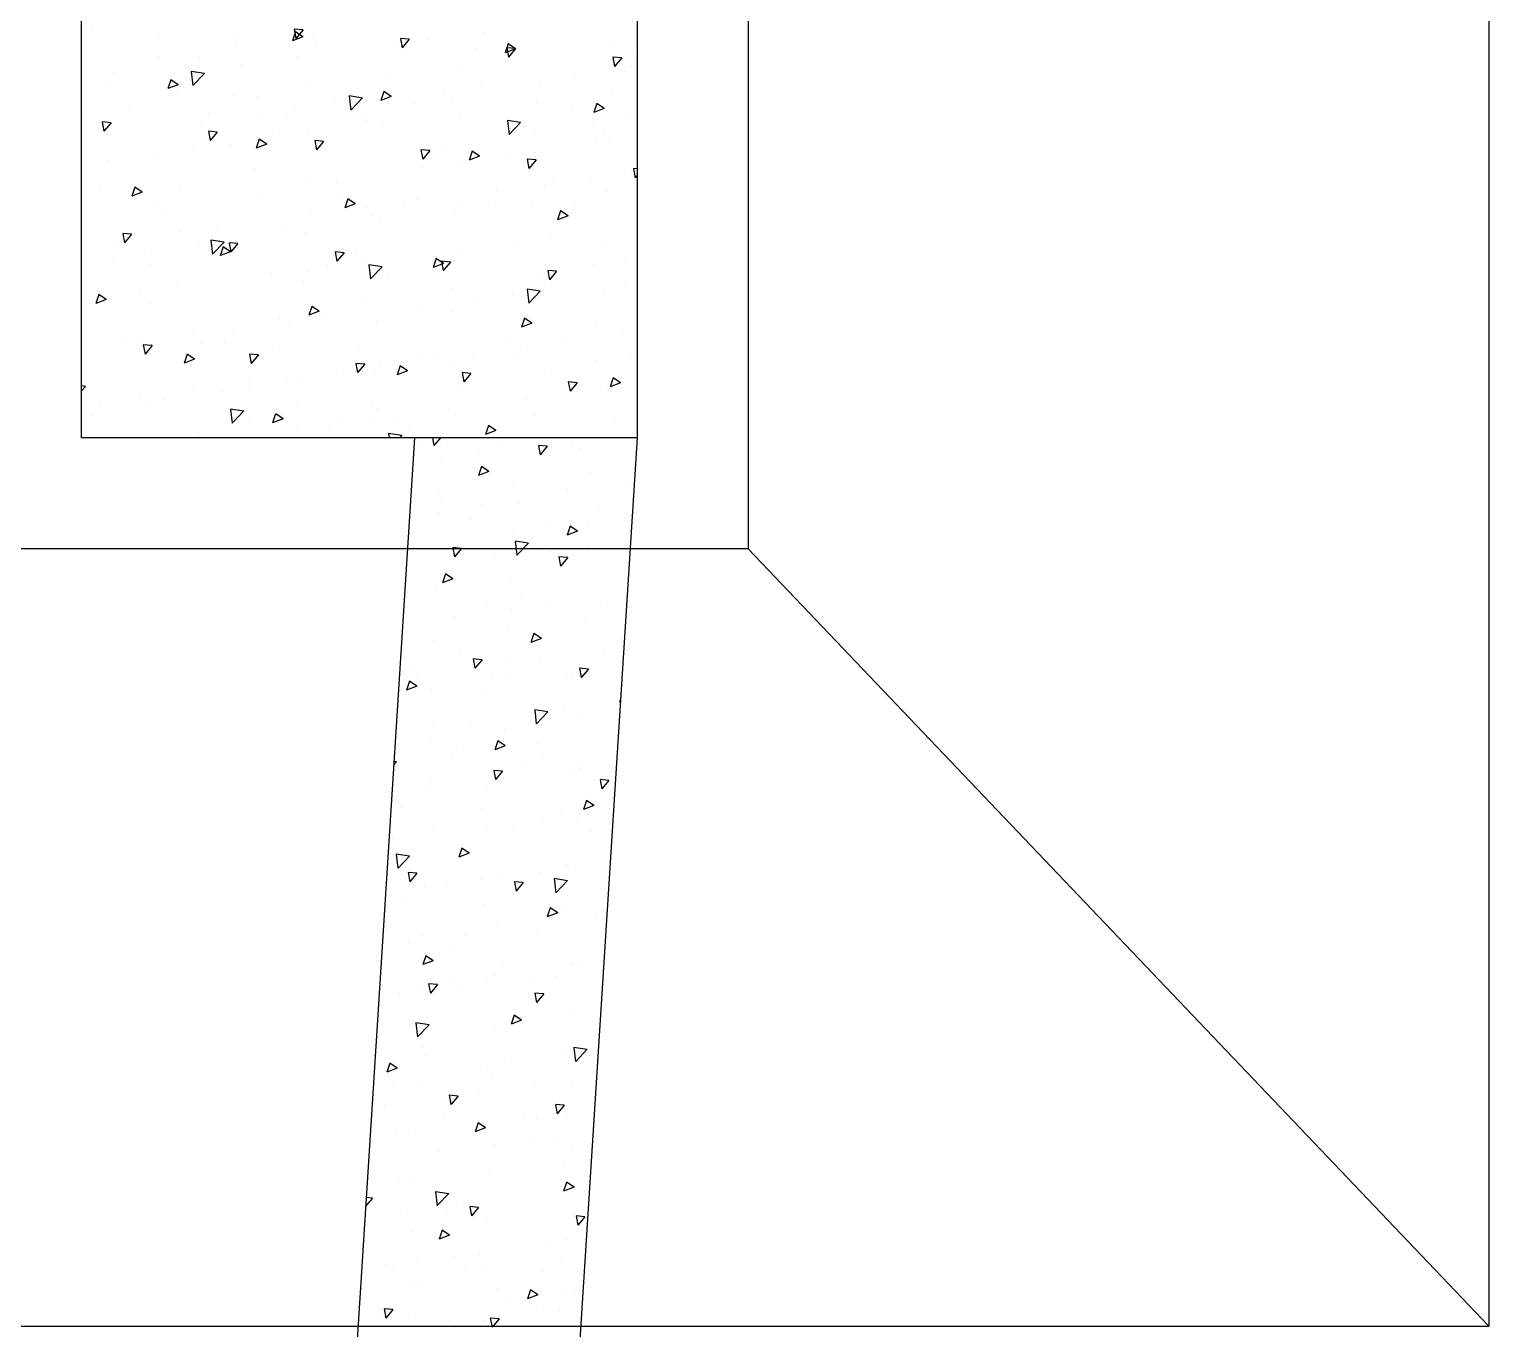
# Model space of a CAD drawing. Header units: millimetres. Extents: x 331487 to 517269, y 198509 to 399936.
# Drawn here: x 442469 to 443454, y 313327 to 314205 of the extents above; entities that cross this region are included whole.
import ezdxf

# ---------------------------------------------------------------- set-up
doc = ezdxf.new("R2010")
doc.units = ezdxf.units.MM
doc.header["$MEASUREMENT"] = 0
doc.layers.add('COLUMN', color=6, linetype='Continuous')
doc.layers.add('FOOTING', color=5, linetype='Continuous')

msp = doc.modelspace()

# ---------------------------------------------------------------- linework, layer by layer
at = {"layer": 'COLUMN'}
for p, q in [((442504.35, 313928.73), (442504.35, 314228.73)), ((442879.35, 314228.73), (442879.35, 313928.73)), ((442879.35, 313928.73), (442504.35, 313928.73)), ((442729.05, 313928.73), (442579.05, 311568.51)), ((442879.35, 313928.73), (442729.35, 311568.51))]:
    msp.add_line(p, q, dxfattribs=at)
at = {"layer": 'COLUMN', "color": 2, "linetype": 'Continuous'}
for p, q in [((442647.88, 314204.58), (442649.04, 314198.31)), ((442653.86, 314204.06), (442647.89, 314204.59)), ((442511.84, 314203.82), (442511.84, 314203.82)), ((442556.52, 314200.79), (442556.52, 314200.79)), ((442609.9, 314198.53), (442609.9, 314198.53)), ((442642.36, 314195.6), (442642.36, 314195.6)), ((442648.7, 314202.73), (442646.67, 314196.68)), ((442653.67, 314199.37), (442646.67, 314196.69)), ((442653.67, 314199.37), (442648.7, 314202.73)), ((442653.86, 314204.06), (442649.04, 314198.32)), ((442659.95, 314200.49), (442659.95, 314200.49)), ((442663.29, 314196.28), (442663.29, 314196.28)), ((442725.59, 314197.79), (442719.61, 314198.31)), ((442719.61, 314198.31), (442720.77, 314192.04)), ((442725.59, 314197.79), (442720.77, 314192.04)), ((442737.66, 314197.57), (442737.66, 314197.57)), ((442775.53, 314202.56), (442775.53, 314202.56)), ((442792.41, 314194.72), (442790.38, 314188.68)), ((442797.39, 314191.36), (442792.41, 314194.72)), ((442556.66, 314185.96), (442556.66, 314185.96)), ((442584.04, 314185.59), (442584.04, 314185.59)), ((442608.01, 314193), (442608.01, 314193)), ((442649.47, 314185.96), (442649.47, 314185.96)), ((442674.5, 314189.26), (442674.5, 314189.26)), ((442716.67, 314194.02), (442716.67, 314194.02)), ((442770.05, 314191.77), (442770.05, 314191.77)), ((442797.39, 314191.36), (442790.39, 314188.68)), ((442797.31, 314191.51), (442791.34, 314192.04)), ((442791.34, 314192.03), (442792.49, 314185.76)), ((442797.31, 314191.51), (442792.49, 314185.77)), ((442812.52, 314188.15), (442812.52, 314188.15)), ((442823.43, 314189.51), (442823.43, 314189.51)), ((442863.03, 314194.55), (442863.03, 314194.55)), ((442869.04, 314185.24), (442863.06, 314185.76)), ((442863.06, 314185.76), (442864.22, 314179.49)), ((442869.04, 314185.24), (442864.22, 314179.49)), ((442876.81, 314187.25), (442876.81, 314187.25)), ((442506.15, 314179.55), (442506.15, 314179.55)), ((442525.72, 314175.58), (442525.72, 314175.58)), ((442578.39, 314176.04), (442579.49, 314166.54)), ((442587.28, 314174.66), (442578.39, 314176.04)), ((442611.6, 314180.98), (442611.6, 314180.98)), ((442760.59, 314180.65), (442760.59, 314180.65)), ((442871.51, 314175.98), (442871.51, 314175.98)), ((442875.29, 314179.72), (442875.29, 314179.72)), ((442523.41, 314169.37), (442523.41, 314169.37)), ((442548.44, 314172.66), (442548.44, 314172.66)), ((442564.67, 314170.47), (442562.65, 314164.43)), ((442569.65, 314167.12), (442562.65, 314164.43)), ((442569.65, 314167.12), (442564.68, 314170.48)), ((442587.33, 314174.7), (442579.54, 314166.59)), ((442658.73, 314167.21), (442658.73, 314167.21)), ((442709.24, 314173.61), (442709.24, 314173.61)), ((442774.26, 314166.42), (442774.26, 314166.42)), ((442813.19, 314165.97), (442813.19, 314165.97)), ((442837.41, 314174.73), (442837.41, 314174.73)), ((442515.54, 314163.39), (442515.54, 314163.39)), ((442568.92, 314161.13), (442568.92, 314161.13)), ((442606.79, 314159.71), (442606.79, 314159.71)), ((442622.31, 314158.88), (442622.31, 314158.88)), ((442675.69, 314156.62), (442675.69, 314156.62)), ((442685.11, 314159.49), (442686.22, 314149.99)), ((442694.01, 314158.11), (442685.11, 314159.48)), ((442694.05, 314158.15), (442686.26, 314150.03)), ((442708.39, 314162.47), (442706.36, 314156.42)), ((442713.36, 314159.11), (442706.36, 314156.42)), ((442713.36, 314159.11), (442708.39, 314162.47)), ((442711.35, 314158.13), (442711.35, 314158.13)), ((442749.23, 314163.12), (442749.23, 314163.12)), ((442754.87, 314155.96), (442754.87, 314155.96)), ((442861.82, 314161.26), (442861.82, 314161.26)), ((442504.94, 314146.26), (442504.94, 314146.26)), ((442536.63, 314149.96), (442536.63, 314149.96)), ((442555.45, 314152.67), (442555.45, 314152.67)), ((442590.01, 314147.7), (442590.01, 314147.7)), ((442623.16, 314146.52), (442623.16, 314146.52)), ((442643.39, 314145.45), (442643.39, 314145.45)), ((442648.2, 314149.82), (442648.2, 314149.82)), ((442696.55, 314145.95), (442696.55, 314145.95)), ((442729.07, 314154.37), (442729.07, 314154.37)), ((442759.37, 314147.36), (442759.37, 314147.36)), ((442782.45, 314152.11), (442782.45, 314152.11)), ((442811.31, 314154.86), (442811.31, 314154.86)), ((442835.83, 314149.86), (442835.83, 314149.86)), ((442852.1, 314154.46), (442850.07, 314148.41)), ((442857.08, 314151.1), (442850.08, 314148.41)), ((442857.08, 314151.1), (442852.1, 314154.46)), ((442524.29, 314141.4), (442518.31, 314141.92)), ((442518.31, 314141.91), (442519.46, 314135.64)), ((442524.29, 314141.4), (442519.46, 314135.65)), ((442585.29, 314141.54), (442585.29, 314141.54)), ((442596.01, 314135.12), (442590.03, 314135.64)), ((442590.03, 314135.64), (442591.19, 314129.37)), ((442638.23, 314135.94), (442638.23, 314135.94)), ((442696.77, 314143.19), (442696.77, 314143.19)), ((442708.03, 314140.32), (442708.03, 314140.32)), ((442750.15, 314140.93), (442750.15, 314140.93)), ((442791.84, 314142.93), (442792.94, 314133.44)), ((442800.73, 314141.55), (442791.84, 314142.93)), ((442800.78, 314141.6), (442792.99, 314133.48)), ((442803.54, 314138.68), (442803.54, 314138.68)), ((442848.98, 314140.27), (442848.98, 314140.27)), ((442856.92, 314136.42), (442856.92, 314136.42)), ((442874.01, 314143.57), (442874.01, 314143.57)), ((442522.13, 314133.22), (442522.13, 314133.22)), ((442579.91, 314125.92), (442579.91, 314125.92)), ((442596.01, 314135.12), (442591.19, 314129.37)), ((442605.58, 314126.42), (442605.58, 314126.42)), ((442624.36, 314130.21), (442622.34, 314124.17)), ((442629.34, 314126.86), (442622.34, 314124.17)), ((442629.34, 314126.86), (442624.37, 314130.21)), ((442657.52, 314133.92), (442657.52, 314133.92)), ((442667.74, 314128.84), (442661.76, 314129.37)), ((442661.76, 314129.36), (442662.91, 314123.09)), ((442667.74, 314128.84), (442662.92, 314123.1)), ((442747.95, 314126.97), (442747.95, 314126.97)), ((442811.11, 314135.29), (442811.11, 314135.29)), ((442851.38, 314130.97), (442851.38, 314130.97)), ((442860.6, 314127.97), (442860.6, 314127.97)), ((442521.6, 314115.91), (442521.6, 314115.91)), ((442554.23, 314119.38), (442554.23, 314119.38)), ((442685.05, 314118.69), (442685.05, 314118.69)), ((442722.92, 314123.68), (442722.92, 314123.68)), ((442733.48, 314123.09), (442734.64, 314116.82)), ((442739.46, 314122.57), (442733.49, 314123.09)), ((442739.46, 314122.57), (442734.64, 314116.82)), ((442768.08, 314122.2), (442766.05, 314116.16)), ((442773.06, 314118.85), (442766.05, 314116.16)), ((442773.06, 314118.85), (442768.08, 314122.2)), ((442793.06, 314120.96), (442793.06, 314120.96)), ((442811.19, 314116.29), (442805.21, 314116.82)), ((442805.21, 314116.81), (442806.37, 314110.54)), ((442811.19, 314116.29), (442806.37, 314110.55)), ((442810.09, 314121.57), (442810.09, 314121.57)), ((442596.86, 314107.08), (442596.86, 314107.08)), ((442621.89, 314110.38), (442621.89, 314110.38)), ((442706.81, 314107.03), (442706.81, 314107.03)), ((442734.74, 314110.95), (442734.74, 314110.95)), ((442758.15, 314114.07), (442758.15, 314114.07)), ((442875.34, 314109.01), (442875.34, 314109.01)), ((442879.35, 314110.33), (442876.94, 314110.54)), ((442876.94, 314110.54), (442878.09, 314104.27)), ((442517.15, 314098.86), (442517.15, 314098.86)), ((442540.34, 314097.96), (442538.31, 314091.92)), ((442545.32, 314094.61), (442540.35, 314097.96)), ((442558.98, 314102.1), (442558.98, 314102.1)), ((442570.53, 314096.6), (442570.53, 314096.6)), ((442656.3, 314100.63), (442656.3, 314100.63)), ((442676.42, 314100.94), (442676.42, 314100.94)), ((442817.02, 314099), (442817.02, 314099)), ((442822.67, 314100.83), (442822.67, 314100.83)), ((442847.71, 314104.13), (442847.71, 314104.13)), ((442879.35, 314105.77), (442878.09, 314104.27)), ((442545.32, 314094.61), (442538.32, 314091.92)), ((442604.36, 314093.13), (442604.36, 314093.13)), ((442618.11, 314090.93), (442618.11, 314090.93)), ((442623.92, 314094.35), (442623.92, 314094.35)), ((442677.3, 314092.09), (442677.3, 314092.09)), ((442684.06, 314089.95), (442682.03, 314083.91)), ((442689.03, 314086.6), (442682.03, 314083.91)), ((442689.03, 314086.6), (442684.06, 314089.95)), ((442721.65, 314087.53), (442721.65, 314087.53)), ((442730.68, 314089.84), (442730.68, 314089.84)), ((442758.7, 314088.99), (442758.7, 314088.99)), ((442784.06, 314087.58), (442784.06, 314087.58)), ((442784.8, 314095.85), (442784.8, 314095.85)), ((442808.88, 314088.28), (442808.88, 314088.28)), ((442859.39, 314094.68), (442859.39, 314094.68)), ((442553.02, 314086.09), (442553.02, 314086.09)), ((442559.79, 314080.92), (442559.79, 314080.92)), ((442658.74, 314079.25), (442658.74, 314079.25)), ((442696.61, 314084.24), (442696.61, 314084.24)), ((442700.39, 314078.98), (442700.39, 314078.98)), ((442756.94, 314080.78), (442756.94, 314080.78)), ((442827.77, 314081.94), (442825.74, 314075.9)), ((442832.75, 314078.59), (442825.74, 314075.9)), ((442832.75, 314078.59), (442827.77, 314081.94)), ((442837.45, 314085.32), (442837.45, 314085.32)), ((442538.16, 314066.18), (442532.18, 314066.7)), ((442532.18, 314066.69), (442533.34, 314060.42)), ((442570.55, 314067.64), (442570.55, 314067.64)), ((442595.58, 314070.94), (442595.58, 314070.94)), ((442642.07, 314068.97), (442642.07, 314068.97)), ((442655.08, 314067.34), (442655.08, 314067.34)), ((442705.59, 314073.74), (442705.59, 314073.74)), ((442529.55, 314059.2), (442529.55, 314059.2)), ((442532.68, 314062.65), (442532.68, 314062.65)), ((442538.16, 314066.18), (442533.34, 314060.43)), ((442582.94, 314056.95), (442582.94, 314056.95)), ((442583.75, 314058.96), (442583.75, 314058.96)), ((442591.65, 314062.07), (442592.75, 314052.58)), ((442600.54, 314060.69), (442591.65, 314062.07)), ((442600.59, 314060.74), (442592.8, 314052.62)), ((442600.03, 314057.7), (442598.01, 314051.65)), ((442605.01, 314054.34), (442600.04, 314057.7)), ((442603.14, 314059.84), (442603.14, 314059.84)), ((442609.89, 314059.9), (442603.91, 314060.42)), ((442603.91, 314060.42), (442605.06, 314054.15)), ((442609.89, 314059.9), (442605.07, 314054.16)), ((442796.37, 314061.39), (442796.37, 314061.39)), ((442821.4, 314064.69), (442821.4, 314064.69)), ((442858.17, 314061.39), (442858.17, 314061.39)), ((442525.43, 314048.95), (442525.43, 314048.95)), ((442551.8, 314052.8), (442551.8, 314052.8)), ((442605.01, 314054.34), (442598.01, 314051.66)), ((442636.32, 314054.69), (442636.32, 314054.69)), ((442675.63, 314054.14), (442676.79, 314047.87)), ((442681.61, 314053.63), (442675.64, 314054.15)), ((442681.61, 314053.63), (442676.79, 314047.88)), ((442689.7, 314052.44), (442689.7, 314052.44)), ((442695.34, 314048.09), (442695.34, 314048.09)), ((442743.75, 314049.69), (442741.72, 314043.65)), ((442743.08, 314050.18), (442743.08, 314050.18)), ((442748.72, 314046.33), (442743.75, 314049.69)), ((442753.34, 314047.35), (442747.36, 314047.87)), ((442747.36, 314047.87), (442748.52, 314041.6)), ((442753.34, 314047.35), (442748.52, 314041.61)), ((442755.72, 314047.49), (442755.72, 314047.49)), ((442758.49, 314056.41), (442758.49, 314056.41)), ((442796.47, 314047.93), (442796.47, 314047.93)), ((442807.66, 314054.99), (442807.66, 314054.99)), ((442871.21, 314049.35), (442871.21, 314049.35)), ((442550.64, 314045.77), (442550.64, 314045.77)), ((442604.02, 314043.52), (442604.02, 314043.52)), ((442632.43, 314039.81), (442632.43, 314039.81)), ((442657.4, 314041.26), (442657.4, 314041.26)), ((442670.3, 314044.8), (442670.3, 314044.8)), ((442698.37, 314045.52), (442699.48, 314036.02)), ((442707.27, 314044.14), (442698.37, 314045.52)), ((442707.31, 314044.19), (442699.52, 314036.07)), ((442704.38, 314040.45), (442704.38, 314040.45)), ((442710.79, 314039), (442710.79, 314039)), ((442748.72, 314046.33), (442741.72, 314043.65)), ((442812.89, 314039.34), (442812.89, 314039.34)), ((442825.06, 314041.08), (442819.09, 314041.6)), ((442819.09, 314041.59), (442820.24, 314035.32)), ((442825.06, 314041.08), (442820.24, 314035.33)), ((442849.85, 314045.67), (442849.85, 314045.67)), ((442544.24, 314028.2), (442544.24, 314028.2)), ((442569.28, 314031.5), (442569.28, 314031.5)), ((442653.87, 314034.05), (442653.87, 314034.05)), ((442754.58, 314029.33), (442754.58, 314029.33)), ((442764.17, 314036.75), (442764.17, 314036.75)), ((442805.1, 314028.97), (442806.2, 314019.47)), ((442813.99, 314027.59), (442805.1, 314028.97)), ((442814.03, 314027.64), (442806.25, 314019.52)), ((442817.55, 314034.49), (442817.55, 314034.49)), ((442856.96, 314028.1), (442856.96, 314028.1)), ((442858.25, 314033.56), (442858.25, 314033.56)), ((442870.93, 314032.24), (442870.93, 314032.24)), ((442506.37, 314023.21), (442506.37, 314023.21)), ((442516.01, 314025.44), (442513.98, 314019.4)), ((442520.99, 314022.09), (442513.99, 314019.4)), ((442520.99, 314022.09), (442516.01, 314025.45)), ((442550.58, 314019.51), (442550.58, 314019.51)), ((442601.93, 314026.55), (442601.93, 314026.55)), ((442659.72, 314017.44), (442657.7, 314011.39)), ((442664.7, 314014.08), (442659.73, 314017.44)), ((442696.26, 314019.32), (442696.26, 314019.32)), ((442770.06, 314021.95), (442770.06, 314021.95)), ((442795.09, 314025.25), (442795.09, 314025.25)), ((442806.44, 314021.7), (442806.44, 314021.7)), ((442637.94, 314009.31), (442637.94, 314009.31)), ((442664.7, 314014.08), (442657.7, 314011.39)), ((442669.03, 314008.65), (442669.03, 314008.65)), ((442732.19, 314016.97), (442732.19, 314016.97)), ((442754.51, 314014.2), (442754.51, 314014.2)), ((442803.44, 314009.43), (442801.41, 314003.38)), ((442808.41, 314006.07), (442803.44, 314009.43)), ((442579.62, 313999.3), (442579.62, 313999.3)), ((442606.12, 314000.37), (442606.12, 314000.37)), ((442644, 314005.35), (442644, 314005.35)), ((442652.65, 314000.76), (442652.65, 314000.76)), ((442703.16, 314007.16), (442703.16, 314007.16)), ((442808.41, 314006.07), (442801.41, 314003.38)), ((442851.09, 314004.34), (442851.09, 314004.34)), ((442869.81, 313999.11), (442869.81, 313999.11)), ((442517.94, 313988.76), (442517.94, 313988.76)), ((442521.3, 313989.29), (442521.3, 313989.29)), ((442531.17, 313994.67), (442531.17, 313994.67)), ((442542.97, 313992.05), (442542.97, 313992.05)), ((442552.04, 313990.96), (442546.06, 313991.48)), ((442546.06, 313991.47), (442547.21, 313985.21)), ((442552.04, 313990.96), (442547.21, 313985.21)), ((442584.55, 313992.42), (442584.55, 313992.42)), ((442600.71, 313993.26), (442600.71, 313993.26)), ((442637.93, 313990.16), (442637.93, 313990.16)), ((442691.31, 313987.9), (442691.31, 313987.9)), ((442792.77, 313994.33), (442792.77, 313994.33)), ((442805.23, 313988.41), (442805.23, 313988.41)), ((442831.94, 313994.12), (442831.94, 313994.12)), ((442855.74, 313994.81), (442855.74, 313994.81)), ((442549.37, 313986.22), (442549.37, 313986.22)), ((442575.7, 313985.18), (442573.67, 313979.14)), ((442580.68, 313981.83), (442573.68, 313979.14)), ((442580.68, 313981.83), (442575.71, 313985.18)), ((442623.76, 313984.68), (442617.78, 313985.2)), ((442617.78, 313985.2), (442618.94, 313978.93)), ((442623.76, 313984.68), (442618.94, 313978.94)), ((442695.49, 313978.41), (442689.51, 313978.93)), ((442689.51, 313978.92), (442690.66, 313972.66)), ((442695.49, 313978.41), (442690.67, 313972.66)), ((442734.45, 313984.32), (442734.45, 313984.32)), ((442743.75, 313982.51), (442743.75, 313982.51)), ((442744.69, 313985.65), (442744.69, 313985.65)), ((442753.29, 313980.91), (442753.29, 313980.91)), ((442768.79, 313985.81), (442768.79, 313985.81)), ((442798.08, 313983.39), (442798.08, 313983.39)), ((442851.46, 313981.14), (442851.46, 313981.14)), ((442875.05, 313982.39), (442875.05, 313982.39)), ((442642.72, 313969.21), (442642.72, 313969.21)), ((442676.13, 313974.31), (442676.13, 313974.31)), ((442701.95, 313973.87), (442701.95, 313973.87)), ((442705.88, 313977.52), (442705.88, 313977.52)), ((442719.41, 313977.17), (442717.39, 313971.13)), ((442724.39, 313973.82), (442717.39, 313971.13)), ((442724.39, 313973.82), (442719.42, 313977.17)), ((442761.23, 313972.65), (442762.39, 313966.38)), ((442767.21, 313972.13), (442761.24, 313972.65)), ((442767.21, 313972.13), (442762.39, 313966.39)), ((442816.73, 313972.37), (442816.73, 313972.37)), ((442863.13, 313969.16), (442861.1, 313963.12)), ((442868.11, 313965.81), (442863.13, 313969.17)), ((442507.08, 313963.28), (442504.35, 313963.7)), ((442507.12, 313963.33), (442504.35, 313960.44)), ((442579.82, 313960.93), (442579.82, 313960.93)), ((442599.5, 313959.97), (442599.5, 313959.97)), ((442617.69, 313965.91), (442617.69, 313965.91)), ((442617.81, 313964.3), (442617.81, 313964.3)), ((442651.44, 313967.47), (442651.44, 313967.47)), ((442758.41, 313962.36), (442758.41, 313962.36)), ((442838.94, 313965.86), (442832.96, 313966.38)), ((442832.96, 313966.37), (442834.12, 313960.1)), ((442838.94, 313965.86), (442834.12, 313960.11)), ((442843.51, 313959.67), (442843.51, 313959.67)), ((442854.52, 313961.52), (442854.52, 313961.52)), ((442868.11, 313965.81), (442861.1, 313963.12)), ((442868.54, 313962.96), (442868.54, 313962.96)), ((442516.66, 313952.61), (442516.66, 313952.61)), ((442543.57, 313955.02), (442543.57, 313955.02)), ((442548.15, 313952.93), (442548.15, 313952.93)), ((442559.49, 313954.29), (442559.49, 313954.29)), ((442596.95, 313952.76), (442596.95, 313952.76)), ((442650.33, 313950.51), (442650.33, 313950.51)), ((442700.09, 313952.35), (442700.09, 313952.35)), ((442804.01, 313955.12), (442804.01, 313955.12)), ((442805.63, 313954.68), (442805.63, 313954.68)), ((442511.27, 313943.84), (442511.27, 313943.84)), ((442564.65, 313941.58), (442564.65, 313941.58)), ((442604.91, 313948.11), (442606.01, 313938.61)), ((442613.8, 313946.73), (442604.91, 313948.11)), ((442613.84, 313946.78), (442606.06, 313938.66)), ((442618.03, 313939.33), (442618.03, 313939.33)), ((442635.39, 313944.92), (442633.36, 313938.88)), ((442640.37, 313941.57), (442633.37, 313938.88)), ((442640.37, 313941.57), (442635.4, 313944.92)), ((442641.77, 313942.34), (442641.77, 313942.34)), ((442700.73, 313940.58), (442700.73, 313940.58)), ((442703.71, 313948.25), (442703.71, 313948.25)), ((442717.45, 313943.07), (442717.45, 313943.07)), ((442742.48, 313946.36), (442742.48, 313946.36)), ((442752.07, 313947.62), (442752.07, 313947.62)), ((442757.1, 313946), (442757.1, 313946)), ((442810.48, 313943.74), (442810.48, 313943.74)), ((442863.86, 313941.48), (442863.86, 313941.48)), ((442583.45, 313932.33), (442583.45, 313932.33)), ((442616.42, 313929.77), (442616.42, 313929.77)), ((442650.22, 313934.18), (442650.22, 313934.18)), ((442671.42, 313937.07), (442671.42, 313937.07)), ((442679.57, 313938.08), (442679.57, 313938.08)), ((442711.63, 313931.56), (442711.96, 313928.73)), ((442720.52, 313930.18), (442711.63, 313931.56)), ((442720.57, 313930.22), (442719.14, 313928.73)), ((442724.8, 313934.82), (442724.8, 313934.82)), ((442741.22, 313928.73), (442742.18, 313923.48)), ((442746.59, 313928.73), (442742.19, 313923.49)), ((442779.11, 313936.91), (442777.08, 313930.87)), ((442784.08, 313933.56), (442777.08, 313930.87)), ((442778.18, 313932.56), (442778.18, 313932.56)), ((442784.08, 313933.56), (442779.11, 313936.91)), ((442831.56, 313930.31), (442831.56, 313930.31)), ((442734.03, 313926.26), (442734.03, 313926.26)), ((442746.96, 313925.21), (442746.96, 313925.21)), ((442787.41, 313924), (442787.41, 313924)), ((442812.75, 313923.48), (442813.91, 313917.21)), ((442818.73, 313922.96), (442812.76, 313923.49)), ((442818.73, 313922.96), (442813.91, 313917.22)), ((442835.65, 313926.12), (442835.65, 313926.12)), ((442840.79, 313921.75), (442840.79, 313921.75)), ((442747.46, 313914.51), (442747.46, 313914.51)), ((442774.42, 313909.27), (442772.39, 313903.23)), ((442772.49, 313917.8), (442772.49, 313917.8)), ((442779.4, 313905.92), (442774.42, 313909.28)), ((442779.4, 313905.92), (442772.4, 313903.23)), ((442847.6, 313905.37), (442847.6, 313905.37)), ((442745.75, 313891.93), (442745.75, 313891.93)), ((442796.26, 313898.33), (442796.26, 313898.33)), ((442832.67, 313893.93), (442832.67, 313893.93)), ((442847.21, 313891.66), (442847.21, 313891.66)), ((442872.25, 313894.96), (442872.25, 313894.96)), ((442746.43, 313886.61), (442746.43, 313886.61)), ((442774.35, 313883.92), (442774.35, 313883.92)), ((442799.81, 313884.35), (442799.81, 313884.35)), ((442809.34, 313886.67), (442809.34, 313886.67)), ((442853.2, 313882.09), (442853.2, 313882.09)), ((442746.19, 313878.36), (442746.19, 313878.36)), ((442767.52, 313873.17), (442767.52, 313873.17)), ((442820.9, 313870.92), (442820.9, 313870.92)), ((442846.38, 313872.08), (442846.38, 313872.08)), ((442795.04, 313865.04), (442795.04, 313865.04)), ((442834.11, 313869.01), (442832.08, 313862.97)), ((442839.09, 313865.66), (442832.09, 313862.97)), ((442839.09, 313865.66), (442834.11, 313869.01)), ((442874.28, 313868.66), (442874.28, 313868.66)), ((442744.53, 313858.64), (442744.53, 313858.64)), ((442754.9, 313854.53), (442756.06, 313848.27)), ((442760.88, 313854.02), (442754.91, 313854.54)), ((442760.88, 313854.02), (442756.06, 313848.27)), ((442797, 313858.91), (442798.1, 313849.42)), ((442805.89, 313857.53), (442797, 313858.91)), ((442805.98, 313857.63), (442798.2, 313849.51)), ((442820.91, 313852.22), (442820.91, 313852.22)), ((442845.94, 313855.52), (442845.94, 313855.52)), ((442870.86, 313858.93), (442870.86, 313858.93)), ((442783.03, 313847.23), (442783.03, 313847.23)), ((442812.54, 313848.92), (442812.54, 313848.92)), ((442832.61, 313847.74), (442826.63, 313848.27)), ((442826.63, 313848.26), (442827.79, 313841.99)), ((442832.61, 313847.74), (442827.79, 313842)), ((442750.09, 313836.76), (442748.06, 313830.72)), ((442755.07, 313833.41), (442748.06, 313830.72)), ((442755.07, 313833.41), (442750.09, 313836.76)), ((442754.23, 313838.91), (442754.23, 313838.91)), ((442793.82, 313831.75), (442793.82, 313831.75)), ((442845.17, 313838.79), (442845.17, 313838.79)), ((442743.31, 313825.35), (442743.31, 313825.35)), ((442748.04, 313822.07), (442748.04, 313822.07)), ((442836.51, 313826.96), (442836.51, 313826.96)), ((442778.19, 313816.95), (442778.19, 313816.95)), ((442794.6, 313812.78), (442794.6, 313812.78)), ((442801.42, 313819.82), (442801.42, 313819.82)), ((442819.64, 313816.07), (442819.64, 313816.07)), ((442854.81, 313817.56), (442854.81, 313817.56)), ((442756.73, 313807.79), (442756.73, 313807.79)), ((442843.95, 313805.5), (442843.95, 313805.5)), ((442742.1, 313792.06), (442742.1, 313792.06)), ((442792.61, 313798.46), (442792.61, 313798.46)), ((442809.78, 313796.5), (442807.75, 313790.46)), ((442814.76, 313793.14), (442807.75, 313790.46)), ((442814.76, 313793.14), (442809.78, 313796.5)), ((442760.44, 313782.42), (442760.44, 313782.42)), ((442856.48, 313784.95), (442856.48, 313784.95)), ((442728.15, 313771.24), (442728.15, 313771.24)), ((442768.29, 313773.34), (442768.29, 313773.34)), ((442774.76, 313778.8), (442768.78, 313779.32)), ((442768.78, 313779.31), (442769.93, 313773.05)), ((442774.76, 313778.8), (442769.94, 313773.05)), ((442793.33, 313776.63), (442793.33, 313776.63)), ((442813.83, 313780.16), (442813.83, 313780.16)), ((442840.5, 313773.04), (442841.66, 313766.77)), ((442846.48, 313772.52), (442840.51, 313773.05)), ((442846.48, 313772.52), (442841.66, 313766.78)), ((442842.74, 313772.21), (442842.74, 313772.21)), ((442867.21, 313777.91), (442867.21, 313777.91)), ((442725.75, 313764.24), (442723.73, 313758.2)), ((442730.73, 313760.89), (442725.76, 313764.25)), ((442730.42, 313768.35), (442730.42, 313768.35)), ((442781.53, 313768.99), (442781.53, 313768.99)), ((442791.39, 313765.17), (442791.39, 313765.17)), ((442832.38, 313767.3), (442832.38, 313767.3)), ((442834.91, 313766.73), (442834.91, 313766.73)), ((442730.73, 313760.89), (442723.73, 313758.2)), ((442740.88, 313758.77), (442740.88, 313758.77)), ((442774.06, 313757.29), (442774.06, 313757.29)), ((442868.13, 313752.26), (442867.44, 313750.19)), ((442810.25, 313744.95), (442811.36, 313735.45)), ((442819.15, 313743.57), (442810.26, 313744.95)), ((442819.24, 313743.67), (442811.45, 313735.55)), ((442830.18, 313745.51), (442830.18, 313745.51)), ((442868.02, 313750.41), (442867.44, 313750.19)), ((442741.99, 313733.9), (442741.99, 313733.9)), ((442767.02, 313737.19), (442767.02, 313737.19)), ((442790.18, 313731.88), (442790.18, 313731.88)), ((442841.52, 313738.92), (442841.52, 313738.92)), ((442739.67, 313725.48), (442739.67, 313725.48)), ((442785.45, 313723.98), (442783.42, 313717.94)), ((442790.42, 313720.63), (442785.45, 313723.98)), ((442812.25, 313722.29), (442812.25, 313722.29)), ((442753.93, 313712.28), (442753.93, 313712.28)), ((442762.06, 313717.89), (442762.06, 313717.89)), ((442790.42, 313720.63), (442783.42, 313717.94)), ((442815.44, 313715.63), (442815.44, 313715.63)), ((442716.91, 313709.85), (442714.99, 313707.57)), ((442716.91, 313709.85), (442715.14, 313710.01)), ((442782.65, 313704.09), (442783.81, 313697.83)), ((442788.63, 313703.58), (442782.66, 313704.1)), ((442788.63, 313703.58), (442783.81, 313697.83)), ((442803.87, 313706.07), (442803.87, 313706.07)), ((442840.3, 313705.63), (442840.3, 313705.63)), ((442841.74, 313711.05), (442841.74, 313711.05)), ((442715.68, 313694.46), (442715.68, 313694.46)), ((442738.45, 313692.19), (442738.45, 313692.19)), ((442740.71, 313697.75), (442740.71, 313697.75)), ((442788.96, 313698.59), (442788.96, 313698.59)), ((442836.21, 313700.33), (442836.21, 313700.33)), ((442860.36, 313697.3), (442854.38, 313697.83)), ((442854.38, 313697.82), (442855.54, 313691.55)), ((442860.36, 313697.3), (442855.54, 313691.56)), ((442777.89, 313690.32), (442777.89, 313690.32)), ((442845.14, 313683.72), (442843.11, 313677.68)), ((442850.12, 313680.37), (442845.14, 313683.72)), ((442719.57, 313680.31), (442719.57, 313680.31)), ((442721.08, 313680.49), (442721.08, 313680.49)), ((442774.46, 313678.23), (442774.46, 313678.23)), ((442827.84, 313675.98), (442827.84, 313675.98)), ((442840.47, 313674.91), (442840.47, 313674.91)), ((442850.12, 313680.37), (442843.11, 313677.68)), ((442742.16, 313667.06), (442742.16, 313667.06)), ((442777.56, 313666.62), (442777.56, 313666.62)), ((442787.74, 313665.3), (442787.74, 313665.3)), ((442795.54, 313664.8), (442795.54, 313664.8)), ((442815.44, 313671.61), (442815.44, 313671.61)), ((442839.09, 313672.34), (442839.09, 313672.34)), ((442714.41, 313658.31), (442714.41, 313658.31)), ((442737.23, 313658.9), (442737.23, 313658.9)), ((442848.93, 313662.55), (442848.93, 313662.55)), ((442716.79, 313647.54), (442717.89, 313638.04)), ((442725.68, 313646.16), (442716.79, 313647.54)), ((442725.78, 313646.25), (442717.99, 313638.14)), ((442761.11, 313651.47), (442759.09, 313645.43)), ((442766.09, 313648.11), (442759.09, 313645.43)), ((442766.09, 313648.11), (442761.12, 313651.47)), ((442724.8, 313635.15), (442725.96, 313628.88)), ((442730.78, 313634.64), (442724.81, 313635.16)), ((442730.78, 313634.64), (442725.96, 313628.89)), ((442814.16, 313635.47), (442814.16, 313635.47)), ((442832.08, 313640.67), (442832.08, 313640.67)), ((442837.87, 313639.05), (442837.87, 313639.05)), ((442736.02, 313625.61), (442736.02, 313625.61)), ((442751.26, 313627.18), (442751.26, 313627.18)), ((442773.76, 313630.66), (442773.76, 313630.66)), ((442786.53, 313632.01), (442786.53, 313632.01)), ((442789.13, 313632.17), (442789.13, 313632.17)), ((442802.51, 313628.36), (442796.53, 313628.88)), ((442796.53, 313628.88), (442797.68, 313622.61)), ((442802.51, 313628.36), (442797.69, 313622.61)), ((442823.51, 313630.99), (442824.62, 313621.49)), ((442832.41, 313629.61), (442823.51, 313630.99)), ((442832.5, 313629.7), (442824.71, 313621.59)), ((442715.44, 313620.65), (442715.44, 313620.65)), ((442722.69, 313615.96), (442722.69, 313615.96)), ((442776.07, 313613.7), (442776.07, 313613.7)), ((442820.8, 313611.21), (442818.78, 313605.16)), ((442825.78, 313607.85), (442818.78, 313605.16)), ((442825.78, 313607.85), (442820.81, 313611.21)), ((442829.45, 313611.45), (442829.45, 313611.45)), ((442836.66, 313605.76), (442836.66, 313605.76)), ((442851.01, 313604.34), (442851.01, 313604.34)), ((442785.31, 313598.72), (442785.31, 313598.72)), ((442787.86, 313596.02), (442787.86, 313596.02)), ((442811.95, 313595.66), (442811.95, 313595.66)), ((442724.95, 313587.74), (442724.95, 313587.74)), ((442734.8, 313592.32), (442734.8, 313592.32)), ((442753.64, 313585.65), (442753.64, 313585.65)), ((442762.82, 313592.73), (442762.82, 313592.73)), ((442736.78, 313578.95), (442734.75, 313572.91)), ((442741.76, 313575.6), (442734.76, 313572.91)), ((442735.09, 313576.3), (442735.09, 313576.3)), ((442741.76, 313575.6), (442736.79, 313578.95)), ((442788.47, 313574.05), (442788.47, 313574.05)), ((442784.1, 313565.43), (442784.1, 313565.43)), ((442824.7, 313564.9), (442824.7, 313564.9)), ((442835.44, 313572.47), (442835.44, 313572.47)), ((442835.92, 313573.71), (442835.92, 313573.71)), ((442841.85, 313571.79), (442841.85, 313571.79)), ((442733.59, 313559.03), (442733.59, 313559.03)), ((442744.66, 313559.42), (442738.68, 313559.94)), ((442738.68, 313559.93), (442739.83, 313553.66)), ((442744.66, 313559.42), (442739.84, 313553.67)), ((442756.17, 313562.87), (442756.17, 313562.87)), ((442761.55, 313556.58), (442761.55, 313556.58)), ((442777.6, 313563.69), (442777.6, 313563.69)), ((442809.56, 313560.62), (442809.56, 313560.62)), ((442719.28, 313553.68), (442719.28, 313553.68)), ((442736.51, 313553.29), (442736.51, 313553.29)), ((442810.4, 313553.66), (442811.56, 313547.39)), ((442816.38, 313553.14), (442810.41, 313553.66)), ((442816.38, 313553.14), (442811.56, 313547.4)), ((442796.47, 313538.69), (442794.45, 313532.65)), ((442801.45, 313535.34), (442794.45, 313532.65)), ((442801.45, 313535.34), (442796.48, 313538.69)), ((442834.22, 313539.19), (442834.22, 313539.19)), ((442730.05, 313533.58), (442731.15, 313524.08)), ((442738.94, 313532.19), (442730.05, 313533.57)), ((442739.03, 313532.29), (442731.24, 313524.17)), ((442732.37, 313525.74), (442732.37, 313525.74)), ((442782.88, 313532.14), (442782.88, 313532.14)), ((442798.4, 313525.46), (442798.4, 313525.46)), ((442836.27, 313530.44), (442836.27, 313530.44)), ((442735.24, 313517.14), (442735.24, 313517.14)), ((442836.77, 313517.02), (442837.88, 313507.53)), ((442845.67, 313515.64), (442836.77, 313517.02)), ((442845.76, 313515.74), (442837.97, 313507.62)), ((442710.21, 313513.85), (442710.21, 313513.85)), ((442712.45, 313506.44), (442710.42, 313500.39)), ((442717.43, 313503.08), (442712.46, 313506.44)), ((442736.7, 313511.77), (442736.7, 313511.77)), ((442790.08, 313509.52), (442790.08, 313509.52)), ((442831.79, 313514.04), (442831.79, 313514.04)), ((442833.01, 313505.9), (442833.01, 313505.9)), ((442843.47, 313507.26), (442843.47, 313507.26)), ((442717.43, 313503.08), (442710.43, 313500.4)), ((442773.47, 313504.03), (442773.47, 313504.03)), ((442781.66, 313498.85), (442781.66, 313498.85)), ((442715.15, 313494.02), (442715.15, 313494.02)), ((442731.15, 313492.45), (442731.15, 313492.45)), ((442772.09, 313486.01), (442772.09, 313486.01)), ((442809.96, 313491), (442809.96, 313491)), ((442835, 313494.3), (442835, 313494.3)), ((442708.93, 313477.7), (442708.93, 313477.7)), ((442752.55, 313484.71), (442753.71, 313478.44)), ((442758.53, 313484.2), (442752.56, 313484.72)), ((442758.53, 313484.2), (442753.71, 313478.45)), ((442830.26, 313477.92), (442824.28, 313478.44)), ((442824.28, 313478.44), (442825.44, 313472.17)), ((442830.26, 313477.92), (442825.44, 313472.18)), ((442749.1, 313472.12), (442749.1, 313472.12)), ((442772.14, 313466.18), (442770.11, 313460.13)), ((442777.12, 313462.82), (442772.15, 313466.18)), ((442780.45, 313465.57), (442780.45, 313465.57)), ((442802.49, 313469.86), (442802.49, 313469.86)), ((442811.66, 313469.03), (442811.66, 313469.03)), ((442831.79, 313472.61), (442831.79, 313472.61)), ((442716.81, 313460.94), (442716.81, 313460.94)), ((442729.94, 313459.16), (442729.94, 313459.16)), ((442753.34, 313459.02), (442753.34, 313459.02)), ((442777.12, 313462.82), (442770.12, 313460.13)), ((442770.19, 313458.68), (442770.19, 313458.68)), ((442823.57, 313456.43), (442823.57, 313456.43)), ((442745.78, 313446.57), (442745.78, 313446.57)), ((442783.66, 313451.56), (442783.66, 313451.56)), ((442808.69, 313454.86), (442808.69, 313454.86)), ((442835.62, 313447.08), (442835.62, 313447.08)), ((442777.3, 313437.07), (442777.3, 313437.07)), ((442830.58, 313439.32), (442830.58, 313439.32)), ((442718.98, 313427.06), (442718.98, 313427.06)), ((442779.23, 313432.28), (442779.23, 313432.28)), ((442728.72, 313425.87), (442728.72, 313425.87)), ((442743.3, 313419.61), (442744.41, 313410.11)), ((442752.2, 313418.23), (442743.31, 313419.61)), ((442752.29, 313418.33), (442744.5, 313410.21)), ((442831.83, 313425.91), (442829.8, 313419.87)), ((442836.81, 313422.56), (442829.81, 313419.87)), ((442836.81, 313422.56), (442831.84, 313425.92)), ((442845.54, 313423.73), (442845.54, 313423.73)), ((442700.68, 313415.25), (442696.06, 313409.75)), ((442700.68, 313415.25), (442696.44, 313415.62)), ((442697.33, 313409.84), (442697.33, 313409.84)), ((442719.48, 313407.13), (442719.48, 313407.13)), ((442750.71, 313407.59), (442750.71, 313407.59)), ((442757.35, 313412.12), (442757.35, 313412.12)), ((442772.41, 313408.98), (442766.43, 313409.5)), ((442766.43, 313409.49), (442767.58, 313403.22)), ((442772.41, 313408.98), (442767.59, 313403.23)), ((442782.38, 313415.41), (442782.38, 313415.41)), ((442778.02, 313398.99), (442778.02, 313398.99)), ((442804.1, 313405.33), (442804.1, 313405.33)), ((442829.36, 313406.03), (442829.36, 313406.03)), ((442838.15, 313403.22), (442839.31, 313396.95)), ((442844.13, 313402.7), (442838.16, 313403.23)), ((442844.13, 313402.7), (442839.31, 313396.96)), ((442727.51, 313392.58), (442727.51, 313392.58)), ((442747.81, 313393.66), (442745.78, 313387.62)), ((442752.79, 313390.31), (442745.79, 313387.62)), ((442752.79, 313390.31), (442747.82, 313393.66)), ((442831.49, 313387.41), (442831.49, 313387.41)), ((442773.17, 313377.4), (442773.17, 313377.4)), ((442819.23, 313384.29), (442819.23, 313384.29)), ((442709.73, 313370.19), (442709.73, 313370.19)), ((442714.85, 313367.39), (442714.85, 313367.39)), ((442731.04, 313372.68), (442731.04, 313372.68)), ((442756.08, 313375.97), (442756.08, 313375.97)), ((442763.12, 313367.93), (442763.12, 313367.93)), ((442828.14, 313372.74), (442828.14, 313372.74)), ((442726.29, 313359.3), (442726.29, 313359.3)), ((442776.8, 313365.7), (442776.8, 313365.7)), ((442816.5, 313365.68), (442816.5, 313365.68)), ((442730.82, 313356.75), (442730.82, 313356.75)), ((442784.2, 313354.5), (442784.2, 313354.5)), ((442807.5, 313353.4), (442805.47, 313347.36)), ((442812.48, 313350.05), (442805.48, 313347.36)), ((442812.48, 313350.05), (442807.51, 313353.4)), ((442830.8, 313349.83), (442830.8, 313349.83)), ((442837.58, 313352.24), (442837.58, 313352.24)), ((442714.56, 313340.03), (442708.58, 313340.56)), ((442708.58, 313340.55), (442709.73, 313334.28)), ((442714.56, 313340.03), (442709.74, 313334.29)), ((442792.92, 313344.85), (442792.92, 313344.85)), ((442811.36, 313342.4), (442811.36, 313342.4)), ((442826.93, 313339.45), (442826.93, 313339.45)), ((442704.74, 313333.24), (442704.74, 313333.24)), ((442729.77, 313336.53), (442729.77, 313336.53)), ((442753.05, 313332.39), (442753.05, 313332.39)), ((442775.58, 313332.41), (442775.58, 313332.41)), ((442780.3, 313334.27), (442781.46, 313328.01)), ((442786.28, 313333.76), (442780.31, 313334.28)), ((442786.28, 313333.76), (442781.46, 313328.01))]:
    msp.add_line(p, q, dxfattribs=at)
at = {"layer": 'FOOTING'}
for p, q in [((443454.35, 314828.73), (443454.35, 313328.73)), ((442954.35, 314303.73), (442954.35, 313853.73)), ((442954.35, 313853.73), (442429.35, 313853.73)), ((442954.35, 313853.73), (443454.35, 313328.73)), ((441854.35, 313328.73), (443454.35, 313328.73))]:
    msp.add_line(p, q, dxfattribs=at)

doc.saveas('drawing.dxf')
